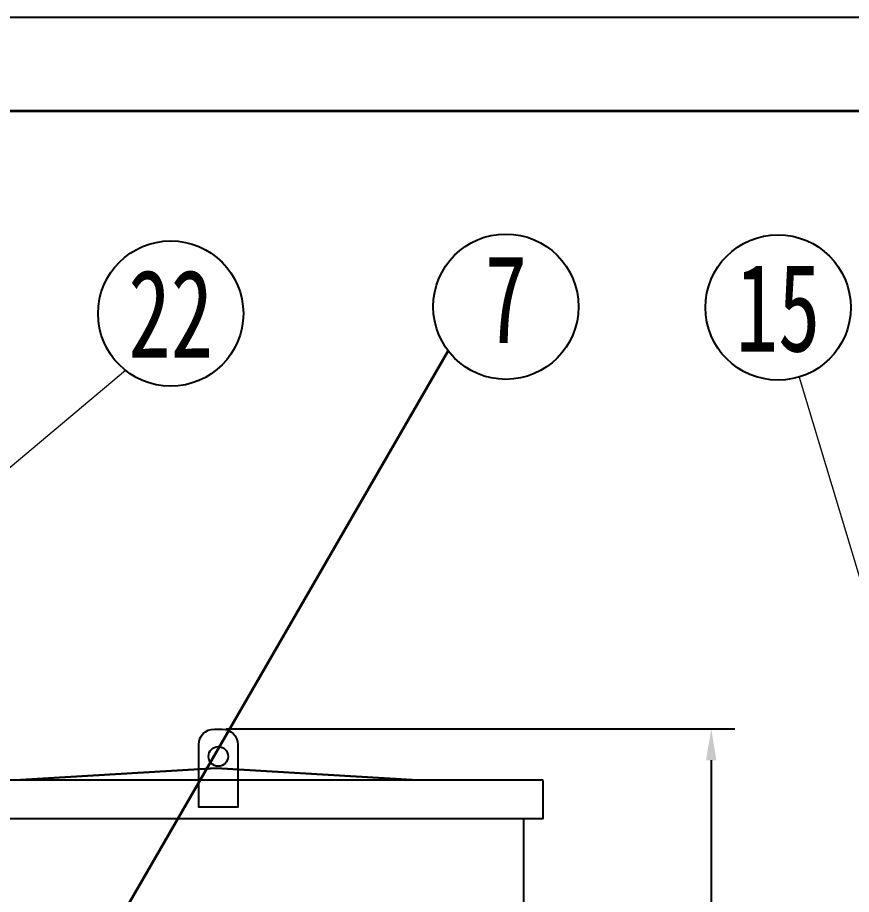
# Model space of a CAD drawing. Extents: x 54056 to 359947, y -41534 to 373650.
# Drawn here: x 81578 to 82643, y -35561 to -34442 of the extents above; entities that cross this region are included whole.
import ezdxf
from ezdxf.enums import TextEntityAlignment as Align

# ---------------------------------------------------------------- set-up
doc = ezdxf.new("R2010")
doc.units = 0
doc.header["$LTSCALE"] = 3
doc.header["$MEASUREMENT"] = 0
doc.layers.get('0').update_dxf_attribs({"linetype": 'CONTINUOUS', "lineweight": 30})
doc.layers.get('DEFPOINTS').update_dxf_attribs({"linetype": 'CONTINUOUS', "lineweight": 20})
for name, color, linetype, lineweight in [('02', 1, 'CONTINUOUS', 18), ('11', 3, 'CONTINUOUS', 18), ('标注、文本', 3, 'CONTINUOUS', 25), ('粗实线', 7, 'CONTINUOUS', 35)]:
    doc.layers.add(name, color=color, linetype=linetype, lineweight=lineweight)
for name, color, linetype in [('02___PRT_ALL_AXES', 7, 'CONTINUOUS'), ('08', 1, 'CONTINUOUS'), ('ROUNDS', 7, 'CONTINUOUS')]:
    doc.layers.add(name, color=color, linetype=linetype)
doc.styles.get("Standard").update_dxf_attribs({"font": 'STFANGSO.TTF', "width": 0.7})
doc.dimstyles.new('1-15', dxfattribs={"dimscale": 20, "dimtxt": 3.5, "dimasz": 2, "dimexe": 1.5, "dimexo": 0.5, "dimgap": 0.5, "dimtad": 1, "dimtoh": 1, "dimdec": 1, "dimdsep": 46, "dimtxsty": 'Standard', "dimcen": 2.5, "dimclrd": 3, "dimclre": 3, "dimclrt": 3, "dimadec": 0, "dimazin": 2, "dimtfac": 1, "dimtdec": 1, "dimtmove": 0, "dimatfit": 2, "dimfxl": 1, "dimarcsym": 0})

# ---------------------------------------------------------------- blocks, each defined once
blk = doc.blocks.new('*D90')
at = {"color": 3, "linetype": 'ByBlock', "lineweight": -2, "transparency": 16777216}
for p, q in [((81844.3, -35350.1), (82494, -35350.1)), ((82464, -35390.1), (82464, -37195.2)), ((82024.4, -37235.2), (82494, -37235.2))]:
    blk.add_line(p, q, dxfattribs=at)
at = {"color": 3, "linetype": 'ByBlock', "transparency": 16777216}
for points in [[(82457.3, -35390.1), (82470.6, -35390.1), (82464, -35350.1)], [(82457.3, -37195.2), (82470.6, -37195.2), (82464, -37235.2)]]:
    blk.add_solid(points, dxfattribs=at)
at = {"layer": 'DEFPOINTS', "color": 0, "linetype": 'ByBlock', "transparency": 16777216}
for p in [(81834.3, -35350.1), (82014.4, -37235.2), (82464, -37235.2)]:
    blk.add_point(p, dxfattribs=at)
at = {"color": 3, "linetype": 'ByBlock', "lineweight": 30, "transparency": 16777216, "insert": (82418.1, -36292.6), "char_height": 70, "attachment_point": 5, "rotation": 90}
blk.add_mtext('1630', dxfattribs=at)

msp = doc.modelspace()

# ---------------------------------------------------------------- linework, layer by layer
at = {"color": 1, "linetype": 'ByBlock'}
msp.add_line((81584.887, -35806.602), (82128.003, -34867.221), dxfattribs=at)
at = {"color": 7, "linetype": 'Continuous'}
for q in [(81581.74, -35414.953), (82081.74, -35414.953)]:
    msp.add_line((81831.74, -35399.953), q, dxfattribs=at)
at = {"layer": '02'}
for p, q in [((81715.805, -34892.319), (81357.74, -35192.696)), ((82576.31, -34900.608), (82957.196, -36167.76))]:
    msp.add_line(p, q, dxfattribs=at)
at = {"layer": '02___PRT_ALL_AXES', "color": 7, "linetype": 'Continuous'}
msp.add_line((82224.24, -35464.953), (82224.24, -37235.153), dxfattribs=at)
at = {"layer": '08', "color": 1}
for centre in [(82201.699, -34810.806), (82549.35, -34811.799), (81773.5, -34819.62)]:
    msp.add_circle(centre, 92.811, dxfattribs=at)
at = {"layer": 'ROUNDS', "color": 7, "linetype": 'Continuous'}
for p, q in [((81408.74, -35414.953), (82247.24, -35414.953)), ((82249.24, -35464.953), (82249.24, -35416.953)), ((82249.24, -35464.953), (81406.74, -35464.953))]:
    msp.add_line(p, q, dxfattribs=at)
msp.add_lwpolyline([(81829.265, -35350.13), (81839.265, -35350.13, -0.41421356), (81859.265, -35370.13), (81859.265, -35450.13), (81809.265, -35450.13), (81809.265, -35370.13, -0.41421356)], format="xyb", close=True, dxfattribs=at)
msp.add_circle((81834.265, -35385.13), 12.5, dxfattribs=at)
msp.add_arc((82247.24, -35416.953), 2, 0, 90, dxfattribs=at)
at = {"layer": '标注、文本'}
msp.add_line((87342.024, -34441.574), (77312.67, -34441.574), dxfattribs=at)
at = {"layer": '粗实线'}
msp.add_line((87222.627, -34560.971), (77909.655, -34560.971), dxfattribs=at)

# ---------------------------------------------------------------- texts
at = {"layer": '11', "width": 0.707}
for s, p in [('7', (82201.699, -34800.928)), ('15', (82549.35, -34811.799)), ('22', (81773.5, -34819.62))]:
    msp.add_text(s, height=112.5, dxfattribs=at).set_placement(p, align=Align.MIDDLE_CENTER)

# ---------------------------------------------------------------- dimensions: what is measured, and where the dimension line sits
at = {"color": 1, "linetype": 'ByBlock', "lineweight": 30}
dim = msp.add_linear_dim(base=(82463.975, -37235.153), p1=(81834.265, -35350.13), p2=(82014.395, -37235.153), angle=90, text='1630', dimstyle='1-15', dxfattribs=at)
dim.commit()
dim.dimension.update_dxf_attribs({"geometry": '*D90', "text_midpoint": (82418.126, -36292.641)})

doc.saveas('drawing.dxf')
